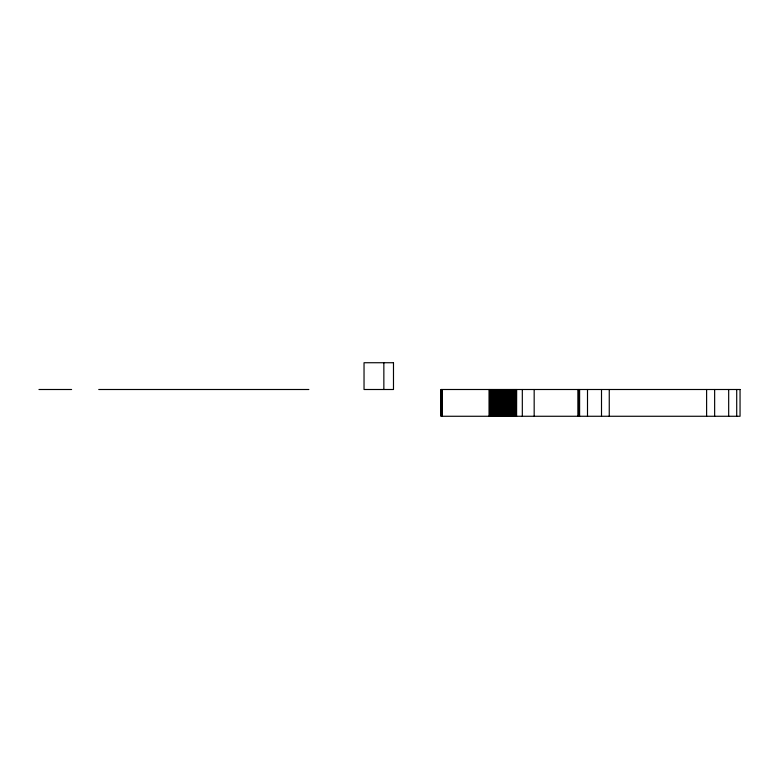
<?xml version="1.0" encoding="UTF-8"?>
<svg xmlns="http://www.w3.org/2000/svg" width="779" height="779" viewBox="0 0 779 779"><rect width="100%" height="100%" fill="white"/><g stroke="black" fill="none" stroke-linecap="round" stroke-linejoin="round"><path stroke-width="1.17" d="M38.96 389.5L71.6 389.5M98.748 389.5L308.854 389.5M736.71 389.5L736.71 416.268M728.677 389.5L728.677 416.268M714.645 389.5L714.645 416.268M706.611 389.5L706.611 416.268M609.256 389.5L609.256 416.268M601.505 389.5L601.505 416.268M587.502 389.5L587.502 416.268M579.605 389.5L579.605 416.268M579.167 389.5L579.167 416.268M578.758 389.5L578.758 416.268M578.398 389.5L578.398 416.268M578.067 389.5L578.067 416.268M534.17 389.5L534.17 416.268M522.319 389.5L522.319 416.268M516.662 389.5L516.594 416.268M516.331 389.5L516.331 416.268M516.039 389.5L516.039 416.268M515.708 389.5L515.708 416.268M515.338 389.5L515.338 416.268M514.938 389.5L514.938 416.268M514.5 389.5L514.5 416.268M514.033 389.5L514.033 416.268M513.527 389.5L513.527 416.268M513.001 389.5L513.001 416.268M512.446 389.5L512.446 416.268M511.852 389.5L511.852 416.268M511.248 389.5L511.248 416.268M510.605 389.5L510.605 416.268M509.953 389.5L509.953 416.268M509.271 389.5L509.271 416.268M508.58 389.5L508.58 416.268M507.869 389.5L507.869 416.268M507.139 389.5L507.139 416.268M506.399 389.5L506.399 416.268M505.649 389.5L505.649 416.268M504.889 389.5L504.889 416.268M504.13 389.5L504.13 416.268M503.361 389.5L503.361 416.268M502.591 389.5L502.591 416.268M501.822 389.5L501.822 416.268M501.053 389.5L501.053 416.268M500.284 389.5L500.284 416.268M499.534 389.5L499.534 416.268M498.784 389.5L498.784 416.268M498.044 389.5L498.044 416.268M497.314 389.5L497.314 416.268M496.603 389.5L496.603 416.268M495.902 389.5L495.902 416.268M495.23 389.5L495.23 416.268M494.568 389.5L494.568 416.268M493.935 389.5L493.935 416.268M493.321 389.5L493.321 416.268M492.737 389.5L492.737 416.268M492.182 389.5L492.182 416.268M491.646 389.5L491.646 416.268M491.15 389.5L491.15 416.268M490.682 389.5L490.682 416.268M490.244 389.5L490.244 416.268M489.845 389.5L489.845 416.268M489.475 389.5L489.475 416.268M489.144 389.5L489.144 416.268M442.005 389.5L442.005 416.268M441.751 389.5L441.751 416.268M441.527 389.5L441.527 416.268M441.109 389.5L441.206 416.268M383.852 362.732L383.852 389.5M393.483 362.732L364.036 362.732L364.036 389.5L393.483 389.5L393.483 362.732M740.05 389.5L441.031 389.5L441.05 416.268L740.05 416.268L740.05 389.5"/></g></svg>
